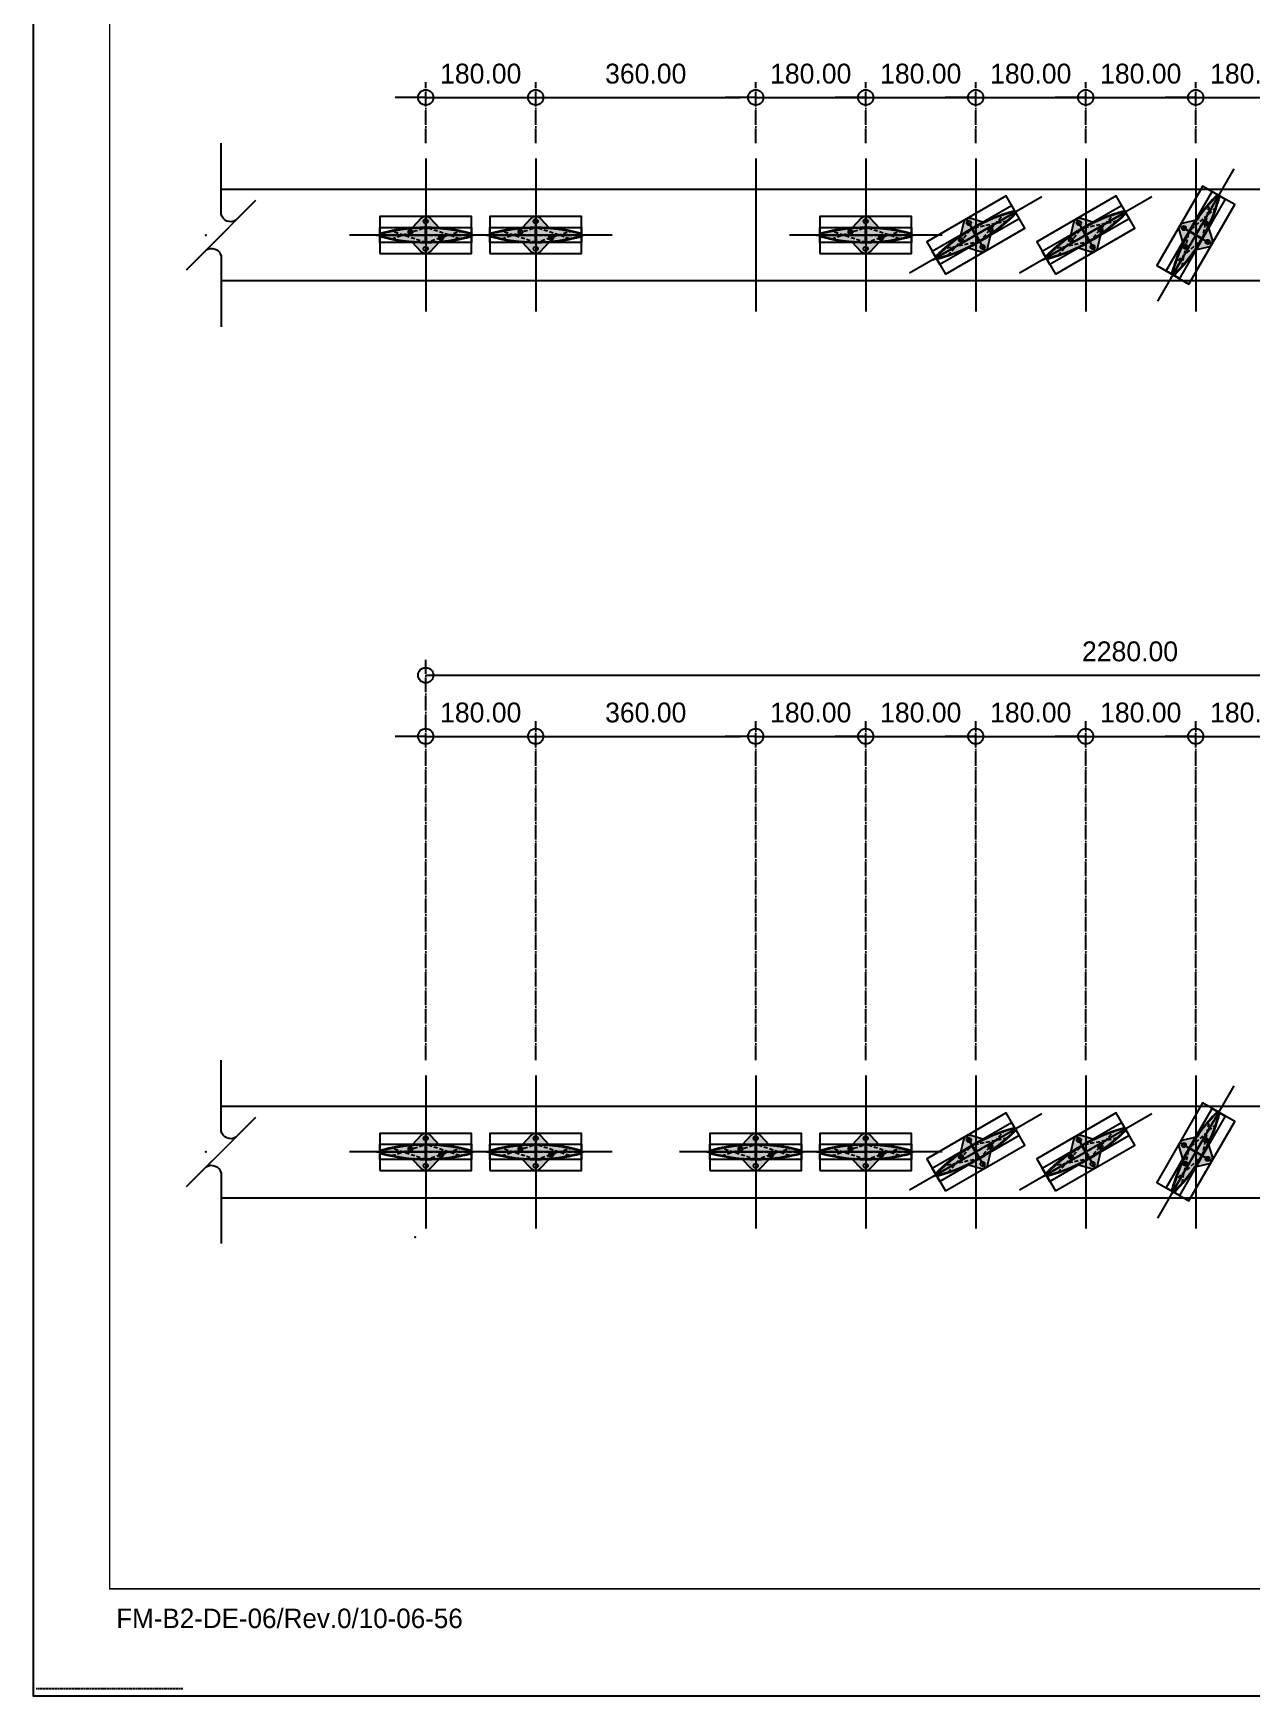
# Model space of a CAD drawing. Header units: millimetres. Extents: x -244126 to 368105, y -173968 to 259060.
# Drawn here: x 59132 to 61125, y 60626 to 63345 of the extents above; entities that cross this region are included whole.
import ezdxf
from ezdxf.enums import TextEntityAlignment as Align

# ---------------------------------------------------------------- set-up
doc = ezdxf.new("R2010")
doc.units = ezdxf.units.MM
doc.header["$MEASUREMENT"] = 0
for name, pattern in [('005_GG_TA_LINE', [13.75, 5, -1.25, 1.25, -1.25, 5]), ('ACAD_ISO04W100', [30, 24, -3, 0, -3]), ('CENTER', [2, 1.25, -0.25, 0.25, -0.25]), ('HIDDEN', [9.525, 6.35, -3.175]), ('TA_G_001.00_GG_TA_L_INE', [2.95, 1.1, -0.25, 0.25, -0.25, 1.1]), ('TA_HL_003.00000', [19.5, 10.65, -8.85])]:
    doc.linetypes.add(name, pattern=pattern)
for name, color, linetype in [('000 - D I M', 6, 'Continuous'), ('000 - GRID', 8, 'CENTER'), ('000 - H A T C H', 8, 'Continuous'), ('000 - H I D D E N', 7, 'Continuous'), ('000 - L I N E 0.1', 1, 'Continuous'), ('000 - SYMBOL CON', 1, 'Continuous'), ('000 - T E X T', 4, 'Continuous'), ('000 - TITLEBLOCK', 4, 'Continuous'), ('000 - WIPEOUT', 250, 'Continuous'), ('001 - ASCESSORIES', 1, 'Continuous'), ('002 - STRUCTURAL STEEL', 4, 'Continuous'), ('A03_SUN LOUVER', 7, 'Continuous')]:
    doc.layers.add(name, color=color, linetype=linetype)
doc.styles.add('century gothic111111', font='CordiaUPC.ttf')
doc.styles.add('Cetury Gothic', font='GOTHIC.TTF')
doc.styles.add('CORDIA', font='cordia.shx')
doc.styles.add('TA', font='Cordia New.ttf', dxfattribs={"height": 4.5})
doc.dimstyles.new('DIM C-C', dxfattribs={"dimtxt": 0.18, "dimasz": 0.1, "dimexe": 0.1, "dimexo": 0.1, "dimgap": 0.09, "dimtad": 1, "dimtoh": 1, "dimzin": 0, "dimdsep": 46, "dimtxsty": 'CORDIA', "dimblk": 'ORIGIN', "dimcen": 0.1, "dimdle": 0.1, "dimclrd": 40, "dimclre": 140, "dimclrt": 3, "dimadec": 0, "dimazin": 0, "dimtfac": 1, "dimtix": 1, "dimtmove": 2, "dimatfit": 3, "dimfxl": 1, "dimtolj": 1, "dimtzin": 0, "dimarcsym": 0})
doc.dimstyles.new('DIM C-E', dxfattribs={"dimscale": 2, "dimtxt": 0.18, "dimasz": 0.1, "dimexe": 0.1, "dimexo": 0.1, "dimgap": 0.09, "dimtad": 1, "dimtoh": 1, "dimzin": 0, "dimdsep": 46, "dimtxsty": 'CORDIA', "dimblk1": 'ORIGIN', "dimblk2": 'OBLIQUE', "dimsah": 1, "dimcen": 0.1, "dimdle": 0.1, "dimclrd": 40, "dimclre": 140, "dimclrt": 3, "dimadec": 0, "dimazin": 0, "dimtfac": 1, "dimtix": 1, "dimtmove": 2, "dimatfit": 3, "dimfxl": 1, "dimtolj": 1, "dimtzin": 0, "dimarcsym": 0})

# ---------------------------------------------------------------- blocks, each defined once
blk = doc.blocks.new('*U899')
at = {"color": 0}
blk.add_wipeout([(-75, 5220), (75, 5220), (75, 0), (-75, 0)], dxfattribs=at).dxf.layer = '000 - WIPEOUT'
at = {"layer": '002 - STRUCTURAL STEEL', "color": 0, "linetype": 'ByBlock'}
blk.add_lwpolyline([(-75, 5220), (75, 5220), (75, 0), (-75, 0)], close=True, dxfattribs=at)
blk = doc.blocks.new('000 - ASSCESSORIES_FAMELINE_AL.END_CAP_FOR_AF_150_TOP_VIEW')
at = {"layer": '000 - H A T C H'}
h = blk.add_hatch(dxfattribs=at)
h.set_pattern_fill('DOTS', color=8, scale=20)
h.set_pattern_definition([(0, (-55991.9054, -45153.6776), (0.625, 1.25), [0, -1.25])])
h.paths.add_polyline_path([(-22.1, 11.6, 0.045886), (-72.8, 2.9, 0.339294), (-75, 0), (0, 0), (0, 19, -0.414214), (-3.5, 22.5, -0.414214), (0, 26), (0, 30.4, 0.18442), (-7.3, 27.3)])
h.paths.add_polyline_path([(-21.5, 5, -1), (-28.5, 5, -1)], flags=16)
h.paths.add_polyline_path([(75, 0, 0.339294), (72.8, 2.9, 0.045886), (22.1, 11.6), (7.3, 27.3, 0.18442), (0, 30.4), (0, 26, -0.414214), (3.5, 22.5, -0.414214), (0, 19), (0, 0)])
h.paths.add_polyline_path([(-7.3, -27.3, 0.18442), (0, -30.4), (0, -26, -0.414214), (-3.5, -22.5, -0.414214), (0, -19), (0, 0), (-75, 0, 0.339294), (-72.8, -2.9, 0.045886), (-22.1, -11.6)])
h.paths.add_polyline_path([(0, -19, -0.414214), (3.5, -22.5, -0.414214), (0, -26), (0, -30.4, 0.18442), (7.3, -27.3), (22.1, -11.6, 0.045886), (72.8, -2.9, 0.339294), (75, 0), (0, 0)])
h.paths.add_polyline_path([(21.5, -5, -1), (28.5, -5, -1)], flags=16)
at = {"color": 250}
blk.add_lwpolyline([(-75, -30.4), (75, -30.4), (75, 30.4), (-75, 30.4)], close=True, dxfattribs=at)
at = {"layer": '000 - SYMBOL CON', "color": 250}
for p, q in [((0, 0), (0, 30.4)), ((0, 0), (0, 30.4)), ((-75, 0), (0, 0)), ((-75, 0), (0, 0)), ((75, 0), (0, 0)), ((0, 0), (0, -30.4)), ((75, 0), (0, 0)), ((0, 0), (0, -30.4))]:
    blk.add_line(p, q, dxfattribs=at)
at = {"layer": '001 - ASCESSORIES', "color": 0}
for points in [[(0, 30.4, 0.18442), (-7.3, 27.3), (-22.1, 11.6, 0.045886), (-72.8, 2.9, 0.339294), (-75, 0)], [(0, 30.4, -0.18442), (7.3, 27.3), (22.1, 11.6, -0.045886), (72.8, 2.9, -0.339294), (75, 0)], [(0, -30.4, -0.18442), (-7.3, -27.3), (-22.1, -11.6, -0.045886), (-72.8, -2.9, -0.339294), (-75, 0)], [(0, -30.4, 0.18442), (7.3, -27.3), (22.1, -11.6, 0.045886), (72.8, -2.9, 0.339294), (75, 0)]]:
    blk.add_lwpolyline(points, format="xyb", dxfattribs=at)
for centre in [(-25, 5), (0, 22.5), (0, -22.5), (25, -5)]:
    blk.add_circle(centre, 3.5, dxfattribs=at)
blk = doc.blocks.new('000 - FAMELINE_AL.SUN_LV_AF_150_CUT_VIEW')
at = {"layer": '000 - H A T C H'}
h = blk.add_hatch(dxfattribs=at)
h.set_pattern_fill('ANSI32', color=256, scale=0.1)
h.set_pattern_definition([(45, (-10310.8226, 5765.5874), (-0.67351921, 0.67351921), []), (45, (-10310.3736, 5765.5874), (-0.67351921, 0.67351921), [])])
edge = h.paths.add_edge_path(flags=16)
edge.add_arc((-0.8, -11.2), 0.3, 269.8359, 360)
edge.add_line((-0.5, -11.2), (-0.5, 11.2))
edge.add_arc((-0.8, 11.2), 0.3, 0, 90.1641)
edge.add_arc((0, -268.1), 279.6, 90.1641, 94.9125)
edge.add_arc((-23.9, 10), 0.5, 94.9125, 180)
edge.add_line((-24.4, 10), (-24.4, 8.2))
edge.add_arc((-23.9, 8.2), 0.5, 180, 250.8308)
edge.add_arc((-25, 5), 2.85, -44.534, 70.8308, ccw=False)
edge.add_arc((-23.4, 3.4), 0.6, 135.466, 315.466, ccw=False)
edge.add_arc((-25, 5), 1.65, 315.466, 584.534)
edge.add_arc((-26.6, 3.4), 0.6, -135.466, 44.534, ccw=False)
edge.add_arc((-25, 5), 2.85, 109.1692, 224.534, ccw=False)
edge.add_arc((-26.1, 8.2), 0.5, 289.1692, 360)
edge.add_line((-25.6, 8.2), (-25.6, 9.8))
edge.add_arc((-26.1, 9.8), 0.5, 0, 95.366)
edge.add_arc((0, -268.1), 279.6, 95.366, 105.0329)
edge.add_arc((-72, 0), 2, 105.0329, 254.9671)
edge.add_arc((0, 268.1), 279.6, 254.9671, 269.8359)
edge = h.paths.add_edge_path(flags=16)
edge.add_arc((23.9, -8.2), 0.5, 0, 70.8308)
edge.add_arc((25, -5), 2.85, 135.466, 250.8308, ccw=False)
edge.add_arc((23.4, -3.4), 0.6, -44.534, 135.466, ccw=False)
edge.add_arc((25, -5), 1.65, 135.466, 404.534)
edge.add_arc((26.6, -3.4), 0.6, 44.534, 224.534, ccw=False)
edge.add_arc((25, -5), 2.85, -70.8308, 44.534, ccw=False)
edge.add_arc((26.1, -8.2), 0.5, 109.1692, 180)
edge.add_line((25.6, -8.2), (25.6, -9.8))
edge.add_arc((26.1, -9.8), 0.5, 180, 275.366)
edge.add_arc((0, 268.1), 279.6, 275.366, 285.0329)
edge.add_arc((72, 0), 2, 285.0329, 434.9671)
edge.add_arc((0, -268.1), 279.6, 74.9671, 89.8359)
edge.add_arc((0.8, 11.2), 0.3, 89.8359, 180)
edge.add_line((0.5, 11.2), (0.5, -11.2))
edge.add_arc((0.8, -11.2), 0.3, 180, 270.1641)
edge.add_arc((0, 268.1), 279.6, 270.1641, 274.9125)
edge.add_arc((23.9, -10), 0.5, 274.9125, 360)
edge.add_line((24.4, -10), (24.4, -8.2))
edge = h.paths.add_edge_path()
edge.add_arc((72, 0), 3, 285.0329, 434.9671)
edge.add_arc((0, -268.1), 280.6, 74.9671, 105.0329)
edge.add_arc((-72, 0), 3, 105.0329, 254.9671)
edge.add_arc((0, 268.1), 280.6, 254.9671, 285.0329)
edge = h.paths.add_edge_path(flags=16)
edge.add_line((-0.5, 0), (0.5, 0))
h = blk.add_hatch(color=250, dxfattribs=at)
h.dxf.hatch_style = 1
edge = h.paths.add_edge_path()
edge.add_arc((72, 0), 3, 285.0329, 434.9671)
edge.add_arc((0, -268.1), 280.6, 74.9671, 105.0329)
edge.add_arc((-72, 0), 3, 105.0329, 254.9671)
edge.add_arc((0, 268.1), 280.6, 254.9671, 285.0329)
at = {"layer": '000 - H I D D E N', "color": 250, "linetype": 'HIDDEN'}
for p, q in [((-80.7, 0), (80.7, 0)), ((0, 17.4), (0, -17.4))]:
    blk.add_line(p, q, dxfattribs=at)
at = {"layer": '000 - H I D D E N', "color": 8, "linetype": 'HIDDEN'}
for p, q in [((0, -12.5), (-55.6, 5.9)), ((-55.4, -6), (0, 12.5)), ((55.4, -6), (0, 12.5)), ((0, -12.5), (55.6, 5.9))]:
    blk.add_line(p, q, dxfattribs=at)
at = {"layer": 'A03_SUN LOUVER', "color": 0}
blk.add_line((-0.5, 0), (0.5, 0), dxfattribs=at)
for points in [[(72.8, -2.9, 0.766871), (72.8, 2.9, 0.131944), (-72.8, 2.9, 0.766871), (-72.8, -2.9, 0.131944)], [(-0.8, -11.5, 0.415053), (-0.5, -11.2), (-0.5, 11.2, 0.415053), (-0.8, 11.5, 0.020722), (-23.9, 10.5, 0.389318), (-24.4, 10), (-24.4, 8.2, 0.319289), (-24.1, 7.7, -0.550692), (-23, 3, -1), (-23.8, 3.8, 2.386714), (-26.2, 3.8, -1), (-27, 3, -0.550692), (-25.9, 7.7, 0.319289), (-25.6, 8.2), (-25.6, 9.8, 0.441918), (-26.1, 10.3, 0.042205), (-72.5, 1.9, 0.766871), (-72.5, -1.9, 0.064968)], [(24.4, -8.2, 0.319289), (24.1, -7.7, -0.550692), (23, -3, -1), (23.8, -3.8, 2.386714), (26.2, -3.8, -1), (27, -3, -0.550692), (25.9, -7.7, 0.319289), (25.6, -8.2), (25.6, -9.8, 0.441918), (26.1, -10.3, 0.042205), (72.5, -1.9, 0.766871), (72.5, 1.9, 0.064968), (0.8, 11.5, 0.415053), (0.5, 11.2), (0.5, -11.2, 0.415053), (0.8, -11.5, 0.020722), (23.9, -10.5, 0.389318), (24.4, -10)]]:
    blk.add_lwpolyline(points, format="xyb", close=True, dxfattribs=at)
at = {"layer": 'Defpoints', "color": 250}
blk.add_lwpolyline([(75, -12.5), (-75, -12.5), (-75, 12.5), (75, 12.5)], close=True, dxfattribs=at)
blk = doc.blocks.new('*U894')
at = {"color": 3}
blk.add_point((0, -150), dxfattribs=at)
at = {"layer": '000 - GRID', "color": 0, "linetype": 'ByBlock'}
blk.add_line((0, 50), (0, -200), dxfattribs=at)
at = {"layer": '000 - GRID', "color": 0}
blk.add_point((0, 0), dxfattribs=at)
at = {"style": 'TA', "flags": 1}
blk.add_attdef('LOCATION', (6, 6), '', height=4.5, dxfattribs=at)
blk = doc.blocks.new('*U1624')
at = {"layer": '000 - GRID', "linetype": 'ByBlock', "rotation": 270}
blk.add_blockref('*U894', (75, 0), dxfattribs=at)
at = {"layer": '001 - ASCESSORIES', "color": 1}
blk.add_blockref('000 - ASSCESSORIES_FAMELINE_AL.END_CAP_FOR_AF_150_TOP_VIEW', (0, 0), dxfattribs=at)
at = {"layer": 'A03_SUN LOUVER', "color": 0}
blk.add_blockref('000 - FAMELINE_AL.SUN_LV_AF_150_CUT_VIEW', (0, 0), dxfattribs=at)
blk = doc.blocks.new('*U911')
at = {"color": 3}
blk.add_wipeout([(1.38, 1.01), (1.18, 0.93), (1.03, 0.8), (0.92, 0.62), (0.87, 0.42), (0.89, 0.22), (0.97, 0.03), (-0.97, 1.97), (-0.89, 1.79), (-0.87, 1.58), (-0.91, 1.38), (-1.02, 1.21), (-1.18, 1.08), (-1.37, 1.01), (-6, 1), (-6, -2), (6, -1.99), (6, 1.01)], dxfattribs=at).dxf.layer = '000 - WIPEOUT'
at = {"color": 250}
blk.add_lwpolyline([(6, 1.01), (6, 1.01)], dxfattribs=at)
at = {"color": 3}
blk.add_point((0, 0), dxfattribs=at)
at = {"layer": '000 - SYMBOL CON', "color": 0, "extrusion": (0, 0, -1)}
blk.add_line((2.27, -1.26), (-2.27, 3.27), dxfattribs=at)
at = {"layer": '000 - SYMBOL CON', "color": 0}
for p, q in [((-1.37, 1.01), (-6, 1)), ((1.38, 1.01), (6, 1.01))]:
    blk.add_line(p, q, dxfattribs=at)
at = {"layer": '000 - SYMBOL CON', "color": 0, "extrusion": (0, 0, -1)}
for centre, radius, start, end in [((1.5, 1.63), 0.634, 146.7272, 258.2728), ((-1.51, 0.38), 0.638, 326.68, 78.0794)]:
    blk.add_arc(centre, radius, start, end, dxfattribs=at)
blk = doc.blocks.new('_Origin')
at = {"color": 0, "linetype": 'ByBlock', "lineweight": -2}
blk.add_line((0, 0), (-1, 0), dxfattribs=at)
blk.add_circle((0, 0), 0.5, dxfattribs=at)
blk = doc.blocks.new('*D2181')
at = {"layer": '000 - D I M', "color": 140, "linetype": 'ACAD_ISO04W100', "lineweight": -2, "transparency": 16777216}
for p, q in [((59774.6, 63165.4), (59774.6, 63265.4)), ((59954.6, 63165.4), (59954.6, 63265.4))]:
    blk.add_line(p, q, dxfattribs=at)
at = {"layer": '000 - D I M', "color": 40, "lineweight": -2, "transparency": 16777216}
for p, q in [((59749.6, 63240.4), (59724.6, 63240.4)), ((59774.6, 63240.4), (59954.6, 63240.4)), ((59979.6, 63240.4), (60004.6, 63240.4))]:
    blk.add_line(p, q, dxfattribs=at)
at = {"layer": 'Defpoints', "color": 0, "transparency": 16777216}
for p in [(59954.6, 63240.4), (59774.6, 63140.4), (59954.6, 63140.4)]:
    blk.add_point(p, dxfattribs=at)
at = {"layer": '000 - D I M', "color": 40, "lineweight": -2, "transparency": 16777216, "xscale": 25, "yscale": 25, "zscale": 25}
blk.add_blockref('_Origin', (59774.6, 63240.4), dxfattribs=at)
at = {"layer": '000 - D I M', "color": 40, "lineweight": -2, "transparency": 16777216, "xscale": 25, "yscale": 25, "zscale": 25, "rotation": 180}
blk.add_blockref('_Origin', (59954.6, 63240.4), dxfattribs=at)
at = {"layer": '000 - D I M', "color": 3, "transparency": 16777216, "insert": (59864.6, 63279.2), "char_height": 32.5, "attachment_point": 5, "style": 'CORDIA'}
blk.add_mtext('\\A1;180.00', dxfattribs=at)
blk = doc.blocks.new('*D2182')
at = {"layer": '000 - D I M', "color": 140, "linetype": 'ACAD_ISO04W100', "lineweight": -2, "transparency": 16777216}
for p, q in [((59954.6, 63165.4), (59954.6, 63265.4)), ((60314.6, 63165.4), (60314.6, 63265.4))]:
    blk.add_line(p, q, dxfattribs=at)
at = {"layer": '000 - D I M', "color": 40, "lineweight": -2, "transparency": 16777216}
blk.add_line((59979.6, 63240.4), (60289.6, 63240.4), dxfattribs=at)
at = {"layer": 'Defpoints', "color": 0, "transparency": 16777216}
for p in [(60314.6, 63240.4), (59954.6, 63140.4), (60314.6, 63140.4)]:
    blk.add_point(p, dxfattribs=at)
at = {"layer": '000 - D I M', "color": 40, "lineweight": -2, "transparency": 16777216, "xscale": 25, "yscale": 25, "zscale": 25, "rotation": 180}
blk.add_blockref('_Origin', (59954.6, 63240.4), dxfattribs=at)
at = {"layer": '000 - D I M', "color": 40, "lineweight": -2, "transparency": 16777216, "xscale": 25, "yscale": 25, "zscale": 25}
blk.add_blockref('_Origin', (60314.6, 63240.4), dxfattribs=at)
at = {"layer": '000 - D I M', "color": 3, "transparency": 16777216, "insert": (60134.6, 63279.2), "char_height": 32.5, "attachment_point": 5, "style": 'CORDIA'}
blk.add_mtext('\\A1;360.00', dxfattribs=at)
blk = doc.blocks.new('*D2183')
at = {"layer": '000 - D I M', "color": 140, "linetype": 'ACAD_ISO04W100', "lineweight": -2, "transparency": 16777216}
for p, q in [((60314.6, 63165.4), (60314.6, 63265.4)), ((60494.6, 63165.4), (60494.6, 63265.4))]:
    blk.add_line(p, q, dxfattribs=at)
at = {"layer": '000 - D I M', "color": 40, "lineweight": -2, "transparency": 16777216}
for p, q in [((60289.6, 63240.4), (60264.6, 63240.4)), ((60314.6, 63240.4), (60494.6, 63240.4)), ((60519.6, 63240.4), (60544.6, 63240.4))]:
    blk.add_line(p, q, dxfattribs=at)
at = {"layer": 'Defpoints', "color": 0, "transparency": 16777216}
for p in [(60494.6, 63240.4), (60314.6, 63140.4), (60494.6, 63140.4)]:
    blk.add_point(p, dxfattribs=at)
at = {"layer": '000 - D I M', "color": 40, "lineweight": -2, "transparency": 16777216, "xscale": 25, "yscale": 25, "zscale": 25}
blk.add_blockref('_Origin', (60314.6, 63240.4), dxfattribs=at)
at = {"layer": '000 - D I M', "color": 40, "lineweight": -2, "transparency": 16777216, "xscale": 25, "yscale": 25, "zscale": 25, "rotation": 180}
blk.add_blockref('_Origin', (60494.6, 63240.4), dxfattribs=at)
at = {"layer": '000 - D I M', "color": 3, "transparency": 16777216, "insert": (60404.6, 63279.2), "char_height": 32.5, "attachment_point": 5, "style": 'CORDIA'}
blk.add_mtext('\\A1;180.00', dxfattribs=at)
blk = doc.blocks.new('*D2184')
at = {"layer": '000 - D I M', "color": 140, "linetype": 'ACAD_ISO04W100', "lineweight": -2, "transparency": 16777216}
for p, q in [((60494.6, 63165.4), (60494.6, 63265.4)), ((60674.6, 63165.4), (60674.6, 63265.4))]:
    blk.add_line(p, q, dxfattribs=at)
at = {"layer": '000 - D I M', "color": 40, "lineweight": -2, "transparency": 16777216}
for p, q in [((60469.6, 63240.4), (60444.6, 63240.4)), ((60494.6, 63240.4), (60674.6, 63240.4)), ((60699.6, 63240.4), (60724.6, 63240.4))]:
    blk.add_line(p, q, dxfattribs=at)
at = {"layer": 'Defpoints', "color": 0, "transparency": 16777216}
for p in [(60674.6, 63240.4), (60494.6, 63140.4), (60674.6, 63140.4)]:
    blk.add_point(p, dxfattribs=at)
at = {"layer": '000 - D I M', "color": 40, "lineweight": -2, "transparency": 16777216, "xscale": 25, "yscale": 25, "zscale": 25}
blk.add_blockref('_Origin', (60494.6, 63240.4), dxfattribs=at)
at = {"layer": '000 - D I M', "color": 40, "lineweight": -2, "transparency": 16777216, "xscale": 25, "yscale": 25, "zscale": 25, "rotation": 180}
blk.add_blockref('_Origin', (60674.6, 63240.4), dxfattribs=at)
at = {"layer": '000 - D I M', "color": 3, "transparency": 16777216, "insert": (60584.6, 63279.2), "char_height": 32.5, "attachment_point": 5, "style": 'CORDIA'}
blk.add_mtext('\\A1;180.00', dxfattribs=at)
blk = doc.blocks.new('*D2163')
at = {"layer": '000 - D I M', "color": 140, "linetype": 'ACAD_ISO04W100', "lineweight": -2, "transparency": 16777216}
for p, q in [((60674.6, 63165.4), (60674.6, 63265.4)), ((60854.6, 63165.4), (60854.6, 63265.4))]:
    blk.add_line(p, q, dxfattribs=at)
at = {"layer": '000 - D I M', "color": 40, "lineweight": -2, "transparency": 16777216}
for p, q in [((60649.6, 63240.4), (60624.6, 63240.4)), ((60674.6, 63240.4), (60854.6, 63240.4)), ((60879.6, 63240.4), (60904.6, 63240.4))]:
    blk.add_line(p, q, dxfattribs=at)
at = {"layer": 'Defpoints', "color": 0, "transparency": 16777216}
for p in [(60854.6, 63240.4), (60674.6, 63140.4), (60854.6, 63140.4)]:
    blk.add_point(p, dxfattribs=at)
at = {"layer": '000 - D I M', "color": 40, "lineweight": -2, "transparency": 16777216, "xscale": 25, "yscale": 25, "zscale": 25}
blk.add_blockref('_Origin', (60674.6, 63240.4), dxfattribs=at)
at = {"layer": '000 - D I M', "color": 40, "lineweight": -2, "transparency": 16777216, "xscale": 25, "yscale": 25, "zscale": 25, "rotation": 180}
blk.add_blockref('_Origin', (60854.6, 63240.4), dxfattribs=at)
at = {"layer": '000 - D I M', "color": 3, "transparency": 16777216, "insert": (60764.6, 63279.2), "char_height": 32.5, "attachment_point": 5, "style": 'CORDIA'}
blk.add_mtext('\\A1;180.00', dxfattribs=at)
blk = doc.blocks.new('*D2164')
at = {"layer": '000 - D I M', "color": 140, "linetype": 'ACAD_ISO04W100', "lineweight": -2, "transparency": 16777216}
for p, q in [((60854.6, 63165.4), (60854.6, 63265.4)), ((61034.6, 63165.4), (61034.6, 63265.4))]:
    blk.add_line(p, q, dxfattribs=at)
at = {"layer": '000 - D I M', "color": 40, "lineweight": -2, "transparency": 16777216}
for p, q in [((60829.6, 63240.4), (60804.6, 63240.4)), ((60854.6, 63240.4), (61034.6, 63240.4)), ((61059.6, 63240.4), (61084.6, 63240.4))]:
    blk.add_line(p, q, dxfattribs=at)
at = {"layer": 'Defpoints', "color": 0, "transparency": 16777216}
for p in [(61034.6, 63240.4), (60854.6, 63140.4), (61034.6, 63140.4)]:
    blk.add_point(p, dxfattribs=at)
at = {"layer": '000 - D I M', "color": 40, "lineweight": -2, "transparency": 16777216, "xscale": 25, "yscale": 25, "zscale": 25}
blk.add_blockref('_Origin', (60854.6, 63240.4), dxfattribs=at)
at = {"layer": '000 - D I M', "color": 40, "lineweight": -2, "transparency": 16777216, "xscale": 25, "yscale": 25, "zscale": 25, "rotation": 180}
blk.add_blockref('_Origin', (61034.6, 63240.4), dxfattribs=at)
at = {"layer": '000 - D I M', "color": 3, "transparency": 16777216, "insert": (60944.6, 63279.2), "char_height": 32.5, "attachment_point": 5, "style": 'CORDIA'}
blk.add_mtext('\\A1;180.00', dxfattribs=at)
blk = doc.blocks.new('*D2165')
at = {"layer": '000 - D I M', "color": 140, "linetype": 'ACAD_ISO04W100', "lineweight": -2, "transparency": 16777216}
for p, q in [((61034.6, 63165.4), (61034.6, 63265.4)), ((61214.6, 63165.4), (61214.6, 63265.4))]:
    blk.add_line(p, q, dxfattribs=at)
at = {"layer": '000 - D I M', "color": 40, "lineweight": -2, "transparency": 16777216}
for p, q in [((61009.6, 63240.4), (60984.6, 63240.4)), ((61034.6, 63240.4), (61214.6, 63240.4)), ((61239.6, 63240.4), (61264.6, 63240.4))]:
    blk.add_line(p, q, dxfattribs=at)
at = {"layer": 'Defpoints', "color": 0, "transparency": 16777216}
for p in [(61214.6, 63240.4), (61034.6, 63140.4), (61214.6, 63140.4)]:
    blk.add_point(p, dxfattribs=at)
at = {"layer": '000 - D I M', "color": 40, "lineweight": -2, "transparency": 16777216, "xscale": 25, "yscale": 25, "zscale": 25}
blk.add_blockref('_Origin', (61034.6, 63240.4), dxfattribs=at)
at = {"layer": '000 - D I M', "color": 40, "lineweight": -2, "transparency": 16777216, "xscale": 25, "yscale": 25, "zscale": 25, "rotation": 180}
blk.add_blockref('_Origin', (61214.6, 63240.4), dxfattribs=at)
at = {"layer": '000 - D I M', "color": 3, "transparency": 16777216, "insert": (61124.6, 63279.2), "char_height": 32.5, "attachment_point": 5, "style": 'CORDIA'}
blk.add_mtext('\\A1;180.00', dxfattribs=at)
blk = doc.blocks.new('A$Cc854d462')
at = {"color": 0}
for p, q in [((2490, 75), (2490, 555)), ((2490, 555), (2565, 555)), ((2640, 555), (2565, 555)), ((2640, -75), (2640, 555)), ((0, 75), (0, 0)), ((0, 75), (2490, 75)), ((0, -75), (0, 0)), ((0, -75), (2640, -75))]:
    blk.add_line(p, q, dxfattribs=at)
blk = doc.blocks.new('*D2026')
at = {"layer": '000 - D I M', "color": 140, "linetype": 'ACAD_ISO04W100', "lineweight": -2, "transparency": 16777216}
for p, q in [((59774.6, 61665.4), (59774.6, 62220.3)), ((59954.6, 61665.4), (59954.6, 62220.3))]:
    blk.add_line(p, q, dxfattribs=at)
at = {"layer": '000 - D I M', "color": 40, "lineweight": -2, "transparency": 16777216}
for p, q in [((59749.6, 62195.3), (59724.6, 62195.3)), ((59774.6, 62195.3), (59954.6, 62195.3)), ((59979.6, 62195.3), (60004.6, 62195.3))]:
    blk.add_line(p, q, dxfattribs=at)
at = {"layer": 'Defpoints', "color": 0, "transparency": 16777216}
for p in [(59954.6, 62195.3), (59774.6, 61640.4), (59954.6, 61640.4)]:
    blk.add_point(p, dxfattribs=at)
at = {"layer": '000 - D I M', "color": 40, "lineweight": -2, "transparency": 16777216, "xscale": 25, "yscale": 25, "zscale": 25}
blk.add_blockref('_Origin', (59774.6, 62195.3), dxfattribs=at)
at = {"layer": '000 - D I M', "color": 40, "lineweight": -2, "transparency": 16777216, "xscale": 25, "yscale": 25, "zscale": 25, "rotation": 180}
blk.add_blockref('_Origin', (59954.6, 62195.3), dxfattribs=at)
at = {"layer": '000 - D I M', "color": 3, "transparency": 16777216, "insert": (59864.6, 62234.1), "char_height": 32.5, "attachment_point": 5, "style": 'CORDIA'}
blk.add_mtext('\\A1;180.00', dxfattribs=at)
blk = doc.blocks.new('*D2027')
at = {"layer": '000 - D I M', "color": 140, "linetype": 'ACAD_ISO04W100', "lineweight": -2, "transparency": 16777216}
for p, q in [((59954.6, 61665.4), (59954.6, 62220.3)), ((60314.6, 61665.4), (60314.6, 62220.3))]:
    blk.add_line(p, q, dxfattribs=at)
at = {"layer": '000 - D I M', "color": 40, "lineweight": -2, "transparency": 16777216}
blk.add_line((59979.6, 62195.3), (60289.6, 62195.3), dxfattribs=at)
at = {"layer": 'Defpoints', "color": 0, "transparency": 16777216}
for p in [(60314.6, 62195.3), (59954.6, 61640.4), (60314.6, 61640.4)]:
    blk.add_point(p, dxfattribs=at)
at = {"layer": '000 - D I M', "color": 40, "lineweight": -2, "transparency": 16777216, "xscale": 25, "yscale": 25, "zscale": 25, "rotation": 180}
blk.add_blockref('_Origin', (59954.6, 62195.3), dxfattribs=at)
at = {"layer": '000 - D I M', "color": 40, "lineweight": -2, "transparency": 16777216, "xscale": 25, "yscale": 25, "zscale": 25}
blk.add_blockref('_Origin', (60314.6, 62195.3), dxfattribs=at)
at = {"layer": '000 - D I M', "color": 3, "transparency": 16777216, "insert": (60134.6, 62234.1), "char_height": 32.5, "attachment_point": 5, "style": 'CORDIA'}
blk.add_mtext('\\A1;360.00', dxfattribs=at)
blk = doc.blocks.new('*D2028')
at = {"layer": '000 - D I M', "color": 140, "linetype": 'ACAD_ISO04W100', "lineweight": -2, "transparency": 16777216}
for p, q in [((60314.6, 61665.4), (60314.6, 62220.3)), ((60494.6, 61665.4), (60494.6, 62220.3))]:
    blk.add_line(p, q, dxfattribs=at)
at = {"layer": '000 - D I M', "color": 40, "lineweight": -2, "transparency": 16777216}
for p, q in [((60289.6, 62195.3), (60264.6, 62195.3)), ((60314.6, 62195.3), (60494.6, 62195.3)), ((60519.6, 62195.3), (60544.6, 62195.3))]:
    blk.add_line(p, q, dxfattribs=at)
at = {"layer": 'Defpoints', "color": 0, "transparency": 16777216}
for p in [(60494.6, 62195.3), (60314.6, 61640.4), (60494.6, 61640.4)]:
    blk.add_point(p, dxfattribs=at)
at = {"layer": '000 - D I M', "color": 40, "lineweight": -2, "transparency": 16777216, "xscale": 25, "yscale": 25, "zscale": 25}
blk.add_blockref('_Origin', (60314.6, 62195.3), dxfattribs=at)
at = {"layer": '000 - D I M', "color": 40, "lineweight": -2, "transparency": 16777216, "xscale": 25, "yscale": 25, "zscale": 25, "rotation": 180}
blk.add_blockref('_Origin', (60494.6, 62195.3), dxfattribs=at)
at = {"layer": '000 - D I M', "color": 3, "transparency": 16777216, "insert": (60404.6, 62234.1), "char_height": 32.5, "attachment_point": 5, "style": 'CORDIA'}
blk.add_mtext('\\A1;180.00', dxfattribs=at)
blk = doc.blocks.new('*D2029')
at = {"layer": '000 - D I M', "color": 140, "linetype": 'ACAD_ISO04W100', "lineweight": -2, "transparency": 16777216}
for p, q in [((60494.6, 61665.4), (60494.6, 62220.3)), ((60674.6, 61665.4), (60674.6, 62220.3))]:
    blk.add_line(p, q, dxfattribs=at)
at = {"layer": '000 - D I M', "color": 40, "lineweight": -2, "transparency": 16777216}
for p, q in [((60469.6, 62195.3), (60444.6, 62195.3)), ((60494.6, 62195.3), (60674.6, 62195.3)), ((60699.6, 62195.3), (60724.6, 62195.3))]:
    blk.add_line(p, q, dxfattribs=at)
at = {"layer": 'Defpoints', "color": 0, "transparency": 16777216}
for p in [(60674.6, 62195.3), (60494.6, 61640.4), (60674.6, 61640.4)]:
    blk.add_point(p, dxfattribs=at)
at = {"layer": '000 - D I M', "color": 40, "lineweight": -2, "transparency": 16777216, "xscale": 25, "yscale": 25, "zscale": 25}
blk.add_blockref('_Origin', (60494.6, 62195.3), dxfattribs=at)
at = {"layer": '000 - D I M', "color": 40, "lineweight": -2, "transparency": 16777216, "xscale": 25, "yscale": 25, "zscale": 25, "rotation": 180}
blk.add_blockref('_Origin', (60674.6, 62195.3), dxfattribs=at)
at = {"layer": '000 - D I M', "color": 3, "transparency": 16777216, "insert": (60584.6, 62234.1), "char_height": 32.5, "attachment_point": 5, "style": 'CORDIA'}
blk.add_mtext('\\A1;180.00', dxfattribs=at)
blk = doc.blocks.new('*D2030')
at = {"layer": '000 - D I M', "color": 140, "linetype": 'ACAD_ISO04W100', "lineweight": -2, "transparency": 16777216}
for p, q in [((60674.6, 61665.4), (60674.6, 62220.3)), ((60854.6, 61665.4), (60854.6, 62220.3))]:
    blk.add_line(p, q, dxfattribs=at)
at = {"layer": '000 - D I M', "color": 40, "lineweight": -2, "transparency": 16777216}
for p, q in [((60649.6, 62195.3), (60624.6, 62195.3)), ((60674.6, 62195.3), (60854.6, 62195.3)), ((60879.6, 62195.3), (60904.6, 62195.3))]:
    blk.add_line(p, q, dxfattribs=at)
at = {"layer": 'Defpoints', "color": 0, "transparency": 16777216}
for p in [(60854.6, 62195.3), (60674.6, 61640.4), (60854.6, 61640.4)]:
    blk.add_point(p, dxfattribs=at)
at = {"layer": '000 - D I M', "color": 40, "lineweight": -2, "transparency": 16777216, "xscale": 25, "yscale": 25, "zscale": 25}
blk.add_blockref('_Origin', (60674.6, 62195.3), dxfattribs=at)
at = {"layer": '000 - D I M', "color": 40, "lineweight": -2, "transparency": 16777216, "xscale": 25, "yscale": 25, "zscale": 25, "rotation": 180}
blk.add_blockref('_Origin', (60854.6, 62195.3), dxfattribs=at)
at = {"layer": '000 - D I M', "color": 3, "transparency": 16777216, "insert": (60764.6, 62234.1), "char_height": 32.5, "attachment_point": 5, "style": 'CORDIA'}
blk.add_mtext('\\A1;180.00', dxfattribs=at)
blk = doc.blocks.new('*D2031')
at = {"layer": '000 - D I M', "color": 140, "linetype": 'ACAD_ISO04W100', "lineweight": -2, "transparency": 16777216}
for p, q in [((60854.6, 61665.4), (60854.6, 62220.3)), ((61034.6, 61665.4), (61034.6, 62220.3))]:
    blk.add_line(p, q, dxfattribs=at)
at = {"layer": '000 - D I M', "color": 40, "lineweight": -2, "transparency": 16777216}
for p, q in [((60829.6, 62195.3), (60804.6, 62195.3)), ((60854.6, 62195.3), (61034.6, 62195.3)), ((61059.6, 62195.3), (61084.6, 62195.3))]:
    blk.add_line(p, q, dxfattribs=at)
at = {"layer": 'Defpoints', "color": 0, "transparency": 16777216}
for p in [(61034.6, 62195.3), (60854.6, 61640.4), (61034.6, 61640.4)]:
    blk.add_point(p, dxfattribs=at)
at = {"layer": '000 - D I M', "color": 40, "lineweight": -2, "transparency": 16777216, "xscale": 25, "yscale": 25, "zscale": 25}
blk.add_blockref('_Origin', (60854.6, 62195.3), dxfattribs=at)
at = {"layer": '000 - D I M', "color": 40, "lineweight": -2, "transparency": 16777216, "xscale": 25, "yscale": 25, "zscale": 25, "rotation": 180}
blk.add_blockref('_Origin', (61034.6, 62195.3), dxfattribs=at)
at = {"layer": '000 - D I M', "color": 3, "transparency": 16777216, "insert": (60944.6, 62234.1), "char_height": 32.5, "attachment_point": 5, "style": 'CORDIA'}
blk.add_mtext('\\A1;180.00', dxfattribs=at)
blk = doc.blocks.new('*D2032')
at = {"layer": '000 - D I M', "color": 140, "linetype": 'ACAD_ISO04W100', "lineweight": -2, "transparency": 16777216}
for p, q in [((61034.6, 61665.4), (61034.6, 62220.3)), ((61214.6, 61665.4), (61214.6, 62220.3))]:
    blk.add_line(p, q, dxfattribs=at)
at = {"layer": '000 - D I M', "color": 40, "lineweight": -2, "transparency": 16777216}
for p, q in [((61009.6, 62195.3), (60984.6, 62195.3)), ((61034.6, 62195.3), (61214.6, 62195.3)), ((61239.6, 62195.3), (61264.6, 62195.3))]:
    blk.add_line(p, q, dxfattribs=at)
at = {"layer": 'Defpoints', "color": 0, "transparency": 16777216}
for p in [(61214.6, 62195.3), (61034.6, 61640.4), (61214.6, 61640.4)]:
    blk.add_point(p, dxfattribs=at)
at = {"layer": '000 - D I M', "color": 40, "lineweight": -2, "transparency": 16777216, "xscale": 25, "yscale": 25, "zscale": 25}
blk.add_blockref('_Origin', (61034.6, 62195.3), dxfattribs=at)
at = {"layer": '000 - D I M', "color": 40, "lineweight": -2, "transparency": 16777216, "xscale": 25, "yscale": 25, "zscale": 25, "rotation": 180}
blk.add_blockref('_Origin', (61214.6, 62195.3), dxfattribs=at)
at = {"layer": '000 - D I M', "color": 3, "transparency": 16777216, "insert": (61124.6, 62234.1), "char_height": 32.5, "attachment_point": 5, "style": 'CORDIA'}
blk.add_mtext('\\A1;180.00', dxfattribs=at)
blk = doc.blocks.new('_Oblique')
at = {"color": 0, "linetype": 'ByBlock', "lineweight": -2}
blk.add_line((-0.5, -0.5), (0.5, 0.5), dxfattribs=at)
blk = doc.blocks.new('*D2038')
at = {"layer": '000 - D I M', "color": 140, "linetype": 'ACAD_ISO04W100', "lineweight": -2, "transparency": 16777216}
for p, q in [((59774.6, 61665.4), (59774.6, 62320.3)), ((62054.6, 62120.3), (62054.6, 62320.3))]:
    blk.add_line(p, q, dxfattribs=at)
at = {"layer": '000 - D I M', "color": 40, "lineweight": -2, "transparency": 16777216}
blk.add_line((59799.6, 62295.3), (62079.6, 62295.3), dxfattribs=at)
at = {"layer": 'Defpoints', "color": 0, "transparency": 16777216}
for p in [(62054.6, 62295.3), (62054.6, 62095.3), (59774.6, 61640.4)]:
    blk.add_point(p, dxfattribs=at)
at = {"layer": '000 - D I M', "color": 40, "lineweight": -2, "transparency": 16777216, "xscale": 25, "yscale": 25, "zscale": 25, "rotation": 180}
blk.add_blockref('_Origin', (59774.6, 62295.3), dxfattribs=at)
at = {"layer": '000 - D I M', "color": 40, "lineweight": -2, "transparency": 16777216, "xscale": 25, "yscale": 25, "zscale": 25}
blk.add_blockref('_Oblique', (62054.6, 62295.3), dxfattribs=at)
at = {"layer": '000 - D I M', "color": 3, "transparency": 16777216, "insert": (60927.1, 62334.1), "char_height": 32.5, "attachment_point": 5, "style": 'CORDIA'}
blk.add_mtext('\\A1;2280.00', dxfattribs=at)
blk = doc.blocks.new('A$Cfd196da9')
at = {"color": 0, "linetype": 'ByBlock', "const_width": 0.1}
blk.add_lwpolyline([(-143.5, -98), (96.5, -98), (96.5, 99), (-143.5, 99)], close=True, dxfattribs=at)
blk = doc.blocks.new('*U1681')
at = {"linetype": '005_GG_TA_LINE'}
blk.add_point((625, 750), dxfattribs=at)
at = {"layer": '000 - L I N E 0.1', "color": 21, "linetype": 'Continuous'}
blk.add_lwpolyline([(0, 178), (0, 0), (178, 0)], dxfattribs=at)
at = {"layer": '000 - TITLEBLOCK', "color": 250}
blk.add_lwpolyline([(0, 0), (7425, 0), (7425, 5250), (0, 5250)], close=True, dxfattribs=at)
at = {"layer": 'Defpoints', "color": 250, "linetype": 'TA_G_001.00_GG_TA_L_INE'}
blk.add_line((5, 12), (245, 12), dxfattribs=at)
at = {"layer": '000 - T E X T', "color": 3, "xscale": 25, "yscale": 25, "zscale": 25}
blk.add_blockref('A$Cfd196da9', (3712.5, 2625), dxfattribs=at)
at = {"color": 4, "style": 'TA'}
blk.add_attdef('PAPER_SIZE', text='', height=31.3, dxfattribs=at).set_placement((7107.5, 124.7), align=Align.MIDDLE_RIGHT)
blk.add_attdef('SCALE_SIZE', text='', height=31.3, dxfattribs=at).set_placement((7168.9, 125.3), align=Align.MIDDLE_LEFT)
at = {"layer": '000 - H A T C H', "color": 4, "insert": (135.9, 142.5), "char_height": 31.784, "attachment_point": 1, "style": 'century gothic111111'}
blk.add_mtext('FM-B2-DE-06/Rev.0/10-06-56', dxfattribs=at)
at = {"layer": '000 - T E X T', "color": 250, "style": 'TA'}
for tag, height, p in [('SUPERLINK', 25, (215.8, 5197.1)), ('NAMEFILE', 25, (215.8, 5147.1)), ('SC', 500, (42, 4690.1))]:
    blk.add_attdef(tag, text='', height=height, dxfattribs=at).set_placement(p, align=Align.MIDDLE_LEFT)
at = {"layer": '000 - T E X T', "color": 4, "style": 'TA'}
for tag, height, p in [('PRELIM_NAME_JOB_1', 25, (6558.3, 4127.4)), ('PRELIM_NAME_JOB_2', 25, (6558.3, 4072.8)), ('PRELIM_NAME_PROJECT_1', 37.5, (6185.1, 3866.4)), ('PRELIM_NAME_PROJECT_2', 37.5, (6185.1, 3773.9)), ('PRELIM_NAME_PROJECT_3', 37.5, (6185.1, 3681.4)), ('PRELIM_NAME_TITLE_3', 30, (6193.8, 924.9)), ('DRAWING_NO1', 30, (6182.6, 411.4)), ('DRAWING_NO2', 30, (6182.6, 311.4)), ('PRELIM_NAME_TITLE_1', 1.2, (247.8, 43.7)), ('PRELIM_NAME_TITLE_2', 1.2, (247.8, 40.3))]:
    blk.add_attdef(tag, text='', height=height, dxfattribs=at).set_placement(p, align=Align.MIDDLE_LEFT)
at = {"layer": '000 - T E X T', "color": 4, "style": 'Cetury Gothic'}
for tag, p in [('SHEET_NO.', (7019.7, 425)), ('TOTAL_SHEET_NO.', (7012.1, 220.5))]:
    blk.add_attdef(tag, text='', height=45, dxfattribs=at).set_placement(p, align=Align.CENTER)
at = {"layer": '000 - T E X T', "color": 4, "style": 'TA'}
blk.add_attdef('NAME_REMARK', (691.1, 216.3), '', height=50, dxfattribs=at)

msp = doc.modelspace()

# ---------------------------------------------------------------- block references
at = {"color": 3}
for name, p, rotation in [('*U899', (59414.63716, 63015.40292), 270), ('*U1624', (61034.63716, 61515.40292), 59.99999999999999), ('*U1624', (60674.63716, 61515.40292), 30), ('*U1624', (60854.63716, 61515.40292), 30)]:
    msp.add_blockref(name, p, dxfattribs=dict(at, rotation=rotation))
for name, p in [('A$Cc854d462', (59414.63716, 61515.40292)), ('*U1624', (59774.63716, 61515.40292)), ('*U1624', (59954.63716, 61515.40292)), ('*U1624', (60314.63716, 61515.40292)), ('*U1624', (60494.63716, 61515.40292))]:
    msp.add_blockref(name, p, dxfattribs=at)
at = {"layer": '000 - GRID', "linetype": 'ByBlock'}
for p in [(59774.63716, 61590.40292), (59954.63716, 61590.40292), (60314.63716, 61590.40292), (60494.63716, 61590.40292), (60674.63716, 61590.40292), (60854.63716, 61590.40292), (61034.63716, 61590.40292)]:
    msp.add_blockref('*U894', p, dxfattribs=at)

# ---------------------------------------------------------------- dimensions: what is measured, and where the dimension line sits
at = {"layer": '000 - D I M', "color": 3}
for base, p1, p2, dimstyle, picture, middle in [((59954.63716, 63240.40292), (59774.63716, 63140.40292), (59954.63716, 63140.40292), 'DIM C-C', '*D2181', (59864.63716, 63279.15292)), ((60314.63716, 63240.40292), (59954.63716, 63140.40292), (60314.63716, 63140.40292), 'DIM C-C', '*D2182', (60134.63716, 63279.15292)), ((60494.63716, 63240.40292), (60314.63716, 63140.40292), (60494.63716, 63140.40292), 'DIM C-C', '*D2183', (60404.63716, 63279.15292)), ((60674.63716, 63240.40292), (60494.63716, 63140.40292), (60674.63716, 63140.40292), 'DIM C-C', '*D2184', (60584.63716, 63279.15292)), ((60854.63716, 63240.40292), (60674.63716, 63140.40292), (60854.63716, 63140.40292), 'DIM C-C', '*D2163', (60764.63716, 63279.15292)), ((61034.63716, 63240.40292), (60854.63716, 63140.40292), (61034.63716, 63140.40292), 'DIM C-C', '*D2164', (60944.63716, 63279.15292)), ((61214.63716, 63240.40292), (61034.63716, 63140.40292), (61214.63716, 63140.40292), 'DIM C-C', '*D2165', (61124.63716, 63279.15292)), ((62054.63716, 62295.33102), (59774.63716, 61640.40292), (62054.63716, 62095.33102), 'DIM C-E', '*D2038', (60927.13716, 62334.08102)), ((59954.63716, 62195.33102), (59774.63716, 61640.40292), (59954.63716, 61640.40292), 'DIM C-C', '*D2026', (59864.63716, 62234.08102)), ((60314.63716, 62195.33102), (59954.63716, 61640.40292), (60314.63716, 61640.40292), 'DIM C-C', '*D2027', (60134.63716, 62234.08102)), ((60494.63716, 62195.33102), (60314.63716, 61640.40292), (60494.63716, 61640.40292), 'DIM C-C', '*D2028', (60404.63716, 62234.08102)), ((60674.63716, 62195.33102), (60494.63716, 61640.40292), (60674.63716, 61640.40292), 'DIM C-C', '*D2029', (60584.63716, 62234.08102)), ((60854.63716, 62195.33102), (60674.63716, 61640.40292), (60854.63716, 61640.40292), 'DIM C-C', '*D2030', (60764.63716, 62234.08102)), ((61034.63716, 62195.33102), (60854.63716, 61640.40292), (61034.63716, 61640.40292), 'DIM C-C', '*D2031', (60944.63716, 62234.08102)), ((61214.63716, 62195.33102), (61034.63716, 61640.40292), (61214.63716, 61640.40292), 'DIM C-C', '*D2032', (61124.63716, 62234.08102))]:
    dim = msp.add_linear_dim(base=base, p1=p1, p2=p2, dimstyle=dimstyle, override={"dimscale": 250, "dimtxt": 0.13}, dxfattribs=at)
    dim.commit()
    dim.dimension.update_dxf_attribs({"geometry": picture, "text_midpoint": middle})

# ---------------------------------------------------------------- next in the draw order: block references
at = {"color": 3, "rotation": 59.99999999999999}
msp.add_blockref('*U1624', (61034.63716, 63015.40292), dxfattribs=at)
at = {"color": 3}
for p in [(59774.63716, 63015.40292), (59954.63716, 63015.40292), (60494.63716, 63015.40292)]:
    msp.add_blockref('*U1624', p, dxfattribs=at)
at = {"layer": '000 - GRID', "linetype": 'ByBlock'}
for p in [(59774.63716, 63090.40292), (59954.63716, 63090.40292), (60314.63716, 63090.40292), (60494.63716, 63090.40292), (60674.63716, 63090.40292), (60854.63716, 63090.40292), (61034.63716, 63090.40292)]:
    msp.add_blockref('*U894', p, dxfattribs=at)
at = {"layer": '000 - SYMBOL CON', "color": 2, "xscale": 25, "yscale": 25, "zscale": 25, "rotation": 270}
for p in [(59414.63716, 63015.40292), (59414.63716, 61515.40292)]:
    msp.add_blockref('*U911', p, dxfattribs=at)
at = {"layer": 'A03_SUN LOUVER', "color": 3, "rotation": 30}
for p in [(60674.63716, 63015.40292), (60854.63716, 63015.40292)]:
    msp.add_blockref('*U1624', p, dxfattribs=at)

# ---------------------------------------------------------------- next in the draw order: block references
at = {"color": 2, "linetype": 'TA_HL_003.00000'}
msp.add_blockref('*U1681', (59132.34413, 60625.84316), dxfattribs=at)

doc.saveas('drawing.dxf')
